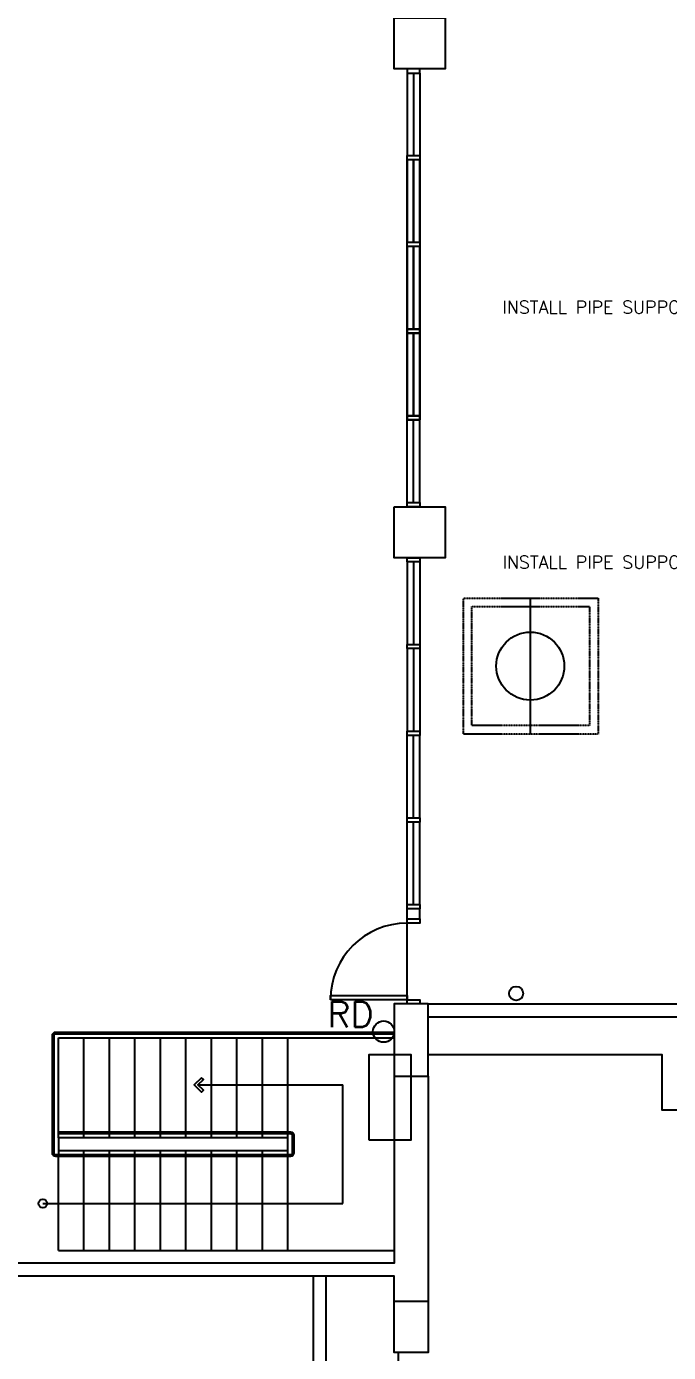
# Model space of a CAD drawing. Header units: inches. Extents: x 72602 to 350810, y -122122 to 43597.
# Drawn here: x 138832 to 146381, y -89971 to -74372 of the extents above; entities that cross this region are included whole.
import ezdxf

# ---------------------------------------------------------------- set-up
doc = ezdxf.new("R2010")
doc.units = ezdxf.units.IN
doc.header["$MEASUREMENT"] = 0
doc.linetypes.add('HIDDEN', pattern=[0.375, 0.25, -0.125])
doc.layers.add('M-X-BKGD', color=8, linetype='Continuous')
doc.styles.add('SIMS', font='simplex.shx')

msp = doc.modelspace()

# ---------------------------------------------------------------- linework, layer by layer
at = {"layer": 'M-X-BKGD', "ltscale": 0.2}
for p, q in [((143156, -74871), (143156, -74271)), ((143156, -74871), (143156, -74271)), ((143756, -74271), (143756, -74871)), ((143756, -74271), (143756, -74871)), ((143756, -74871), (143156, -74871)), ((143756, -74871), (143156, -74871)), ((143456, -74871), (143306, -74871)), ((143306, -74871), (143306, -74921)), ((143456, -74871), (143306, -74871)), ((143306, -74871), (143306, -74921)), ((143456, -74921), (143456, -74871)), ((143456, -74921), (143456, -74871)), ((143306, -74921), (143456, -74921)), ((143306, -74921), (143306, -75891)), ((143306, -74921), (143456, -74921)), ((143306, -74921), (143306, -75891)), ((143381, -74921), (143381, -75891)), ((143381, -74921), (143381, -75891)), ((143456, -74921), (143456, -75891)), ((143456, -74921), (143456, -75891)), ((143306, -75891), (143456, -75891)), ((143306, -75941), (143306, -75891)), ((143306, -75891), (143456, -75891)), ((143306, -75941), (143306, -75891)), ((143456, -75941), (143306, -75941)), ((143306, -75941), (143306, -76911)), ((143456, -75941), (143306, -75941)), ((143306, -75941), (143306, -76911)), ((143381, -75941), (143381, -76911)), ((143381, -75941), (143381, -76911)), ((143456, -75891), (143456, -75941)), ((143456, -75891), (143456, -75941)), ((143456, -75941), (143456, -76911)), ((143456, -75941), (143456, -76911)), ((143306, -76911), (143456, -76911)), ((143306, -76961), (143306, -76911)), ((143306, -76911), (143456, -76911)), ((143306, -76961), (143306, -76911)), ((143456, -76961), (143306, -76961)), ((143306, -76961), (143306, -77931)), ((143456, -76961), (143306, -76961)), ((143306, -76961), (143306, -77931)), ((143381, -76961), (143381, -77931)), ((143381, -76961), (143381, -77931)), ((143456, -76911), (143456, -76961)), ((143456, -76911), (143456, -76961)), ((143456, -76961), (143456, -77931)), ((143456, -76961), (143456, -77931)), ((143306, -77931), (143456, -77931)), ((143306, -77981), (143306, -77931)), ((143306, -77931), (143456, -77931)), ((143306, -77981), (143306, -77931)), ((143456, -77981), (143306, -77981)), ((143306, -77981), (143306, -78951)), ((143456, -77981), (143306, -77981)), ((143306, -77981), (143306, -78951)), ((143381, -77981), (143381, -78951)), ((143381, -77981), (143381, -78951)), ((143456, -77931), (143456, -77981)), ((143456, -77931), (143456, -77981)), ((143456, -77981), (143456, -78951)), ((143456, -77981), (143456, -78951)), ((143306, -78951), (143456, -78951)), ((143306, -79001), (143306, -78951)), ((143306, -78951), (143456, -78951)), ((143306, -79001), (143306, -78951)), ((143456, -79001), (143306, -79001)), ((143306, -79971), (143306, -79001)), ((143456, -79001), (143306, -79001)), ((143306, -79971), (143306, -79001)), ((143381, -79971), (143381, -79001)), ((143381, -79971), (143381, -79001)), ((143456, -78951), (143456, -79001)), ((143456, -78951), (143456, -79001)), ((143456, -79971), (143456, -79001)), ((143456, -79971), (143456, -79001)), ((143306, -79971), (143456, -79971)), ((143306, -80021), (143306, -79971)), ((143306, -79971), (143456, -79971)), ((143306, -80021), (143306, -79971)), ((143456, -79971), (143456, -80021)), ((143456, -79971), (143456, -80021)), ((143156, -80021), (143756, -80021)), ((143156, -80621), (143156, -80021)), ((143156, -80021), (143756, -80021)), ((143156, -80621), (143156, -80021)), ((143456, -80021), (143306, -80021)), ((143456, -80021), (143306, -80021)), ((143756, -80021), (143756, -80621)), ((143756, -80021), (143756, -80621)), ((143756, -80621), (143156, -80621)), ((143756, -80621), (143156, -80621)), ((143306, -80621), (143456, -80621)), ((143306, -80671), (143306, -80621)), ((143306, -80621), (143456, -80621)), ((143306, -80671), (143306, -80621)), ((143456, -80621), (143456, -80671)), ((143456, -80621), (143456, -80671)), ((143456, -80671), (143306, -80671)), ((143306, -80671), (143306, -81641)), ((143456, -80671), (143306, -80671)), ((143306, -80671), (143306, -81641)), ((143381, -80671), (143381, -81641)), ((143381, -80671), (143381, -81641)), ((143456, -80671), (143456, -81641)), ((143456, -80671), (143456, -81641)), ((143306, -81641), (143456, -81641)), ((143306, -81691), (143306, -81641)), ((143306, -81641), (143456, -81641)), ((143306, -81691), (143306, -81641)), ((143456, -81691), (143306, -81691)), ((143306, -81691), (143306, -82661)), ((143456, -81691), (143306, -81691)), ((143306, -81691), (143306, -82661)), ((143381, -81691), (143381, -82661)), ((143381, -81691), (143381, -82661)), ((143456, -81641), (143456, -81691)), ((143456, -81641), (143456, -81691)), ((143456, -81691), (143456, -82661)), ((143456, -81691), (143456, -82661)), ((143306, -82661), (143456, -82661)), ((143306, -82711), (143306, -82661)), ((143306, -82661), (143456, -82661)), ((143306, -82711), (143306, -82661)), ((143456, -82661), (143456, -82711)), ((143456, -82661), (143456, -82711)), ((143456, -82711), (143306, -82711)), ((143306, -83681), (143306, -82711)), ((143456, -82711), (143306, -82711)), ((143306, -83681), (143306, -82711)), ((143381, -83681), (143381, -82711)), ((143381, -83681), (143381, -82711)), ((143456, -83681), (143456, -82711)), ((143456, -83681), (143456, -82711)), ((143306, -83681), (143456, -83681)), ((143306, -83731), (143306, -83681)), ((143306, -83681), (143456, -83681)), ((143306, -83731), (143306, -83681)), ((143456, -83731), (143306, -83731)), ((143306, -84701), (143306, -83731)), ((143456, -83731), (143306, -83731)), ((143306, -84701), (143306, -83731)), ((143381, -84701), (143381, -83731)), ((143381, -84701), (143381, -83731)), ((143456, -83681), (143456, -83731)), ((143456, -83681), (143456, -83731)), ((143456, -84701), (143456, -83731)), ((143456, -84701), (143456, -83731)), ((143306, -84701), (143456, -84701)), ((143306, -84751), (143306, -84701)), ((143306, -84701), (143456, -84701)), ((143306, -84751), (143306, -84701)), ((143456, -84751), (143306, -84751)), ((143306, -84871), (143306, -84751)), ((143456, -84751), (143306, -84751)), ((143306, -84871), (143306, -84751)), ((143456, -84701), (143456, -84751)), ((143456, -84701), (143456, -84751)), ((143456, -84871), (143456, -84751)), ((143456, -84871), (143456, -84751)), ((143306, -84871), (143456, -84871)), ((143306, -84921), (143306, -84871)), ((143306, -84871), (143456, -84871)), ((143306, -84921), (143306, -84871)), ((143306, -85821), (143306, -84921)), ((143456, -84921), (143306, -84921)), ((143306, -85821), (143306, -84921)), ((143456, -84921), (143306, -84921)), ((143456, -84871), (143456, -84921)), ((143456, -84871), (143456, -84921)), ((142406, -85821), (142406, -85771)), ((142406, -85771), (143306, -85771)), ((142406, -85821), (142406, -85771)), ((142406, -85771), (143306, -85771)), ((143306, -85771), (143306, -85821)), ((143306, -85771), (143306, -85821)), ((143306, -85821), (142406, -85821)), ((143306, -85821), (142406, -85821)), ((143556, -85871), (143156, -85871)), ((143156, -85871), (143156, -86721)), ((143556, -85871), (143156, -85871)), ((143156, -85871), (143156, -86721)), ((143306, -85821), (143456, -85821)), ((143306, -85871), (143306, -85821)), ((143306, -85821), (143456, -85821)), ((143306, -85871), (143306, -85821)), ((143456, -85871), (143306, -85871)), ((143456, -85871), (143306, -85871)), ((143456, -85821), (143456, -85871)), ((143456, -85821), (143456, -85871)), ((143556, -86721), (143556, -85871)), ((143556, -85871), (146606, -85871)), ((143556, -86721), (143556, -85871)), ((143556, -85871), (146606, -85871)), ((143556, -86021), (146606, -86021)), ((143556, -86021), (146606, -86021)), ((146306, -86471), (143556, -86471)), ((146306, -86471), (143556, -86471)), ((146306, -87121), (146306, -86471)), ((146306, -87121), (146306, -86471)), ((143156, -86721), (143556, -86721)), ((143156, -86721), (143556, -86721)), ((149006, -87121), (146306, -87121)), ((149006, -87121), (146306, -87121))]:
    msp.add_line(p, q, dxfattribs=at)
at = {"layer": 'M-X-BKGD'}
for p, q in [((143306, -74921), (143306, -75891)), ((143306, -74921), (143306, -75891)), ((143381, -74921), (143381, -75891)), ((143381, -74921), (143381, -75891)), ((143456, -74921), (143456, -75891)), ((143456, -74921), (143456, -75891)), ((143306, -76911), (143306, -75941)), ((143306, -75941), (143306, -76911)), ((143306, -76911), (143306, -75941)), ((143306, -75941), (143306, -76911)), ((143381, -76911), (143381, -75941)), ((143381, -75941), (143381, -76911)), ((143381, -76911), (143381, -75941)), ((143381, -75941), (143381, -76911)), ((143456, -76911), (143456, -75941)), ((143456, -75941), (143456, -76911)), ((143456, -76911), (143456, -75941)), ((143456, -75941), (143456, -76911)), ((143306, -77931), (143306, -76961)), ((143306, -76961), (143306, -77931)), ((143306, -77931), (143306, -76961)), ((143306, -76961), (143306, -77931)), ((143381, -77931), (143381, -76961)), ((143381, -76961), (143381, -77931)), ((143381, -77931), (143381, -76961)), ((143381, -76961), (143381, -77931)), ((143456, -77931), (143456, -76961)), ((143456, -76961), (143456, -77931)), ((143456, -77931), (143456, -76961)), ((143456, -76961), (143456, -77931)), ((143306, -78951), (143306, -77981)), ((143306, -77981), (143306, -78951)), ((143306, -78951), (143306, -77981)), ((143306, -77981), (143306, -78951)), ((143381, -78951), (143381, -77981)), ((143381, -77981), (143381, -78951)), ((143381, -78951), (143381, -77981)), ((143381, -77981), (143381, -78951)), ((143456, -78951), (143456, -77981)), ((143456, -77981), (143456, -78951)), ((143456, -78951), (143456, -77981)), ((143456, -77981), (143456, -78951)), ((143306, -79971), (143306, -79001)), ((143306, -79971), (143306, -79001)), ((143306, -79971), (143306, -79001)), ((143306, -79971), (143306, -79001)), ((143381, -79971), (143381, -79001)), ((143381, -79971), (143381, -79001)), ((143381, -79971), (143381, -79001)), ((143381, -79971), (143381, -79001)), ((143456, -79971), (143456, -79001)), ((143456, -79971), (143456, -79001)), ((143456, -79971), (143456, -79001)), ((143456, -79971), (143456, -79001)), ((143306, -80671), (143306, -81641)), ((143306, -80671), (143306, -81641)), ((143381, -80671), (143381, -81641)), ((143381, -80671), (143381, -81641)), ((143456, -80671), (143456, -81641)), ((143456, -80671), (143456, -81641)), ((143306, -81691), (143306, -82661)), ((143306, -81691), (143306, -82661)), ((143381, -81691), (143381, -82661)), ((143381, -81691), (143381, -82661)), ((143456, -81691), (143456, -82661)), ((143456, -81691), (143456, -82661)), ((143306, -83681), (143306, -82711)), ((143306, -83681), (143306, -82711)), ((143381, -83681), (143381, -82711)), ((143381, -83681), (143381, -82711)), ((143456, -83681), (143456, -82711)), ((143456, -83681), (143456, -82711)), ((143306, -84701), (143306, -83731)), ((143306, -84701), (143306, -83731)), ((143381, -84701), (143381, -83731)), ((143381, -84701), (143381, -83731)), ((143456, -84701), (143456, -83731)), ((143456, -84701), (143456, -83731)), ((143306, -84871), (143306, -84751)), ((143306, -84871), (143306, -84751)), ((143456, -84871), (143456, -84751)), ((143456, -84871), (143456, -84751)), ((143306, -85821), (143306, -84921)), ((143306, -85821), (143306, -84921)), ((143556, -85871), (146606, -85871)), ((143556, -85871), (146606, -85871)), ((143556, -86021), (146606, -86021)), ((143556, -86021), (146606, -86021)), ((139206, -87446), (139206, -86271)), ((139206, -86271), (143156, -86271)), ((139206, -87446), (139206, -86271)), ((139206, -86271), (143156, -86271)), ((139506, -87376), (139506, -86271)), ((139506, -87376), (139506, -86271)), ((139806, -87376), (139806, -86271)), ((139806, -87376), (139806, -86271)), ((140106, -87376), (140106, -86271)), ((140106, -87376), (140106, -86271)), ((140406, -87376), (140406, -86271)), ((140406, -87376), (140406, -86271)), ((140706, -87376), (140706, -86271)), ((140706, -87376), (140706, -86271)), ((141006, -87376), (141006, -86271)), ((141006, -87376), (141006, -86271)), ((141306, -87376), (141306, -86271)), ((141306, -87376), (141306, -86271)), ((141606, -87376), (141606, -86271)), ((141606, -87376), (141606, -86271)), ((141906, -87376), (141906, -86271)), ((141906, -87376), (141906, -86271)), ((140848, -86823), (142550, -86823)), ((140848, -86823), (142550, -86823)), ((142550, -88218), (142550, -86823)), ((142550, -88218), (142550, -86823)), ((139506, -87446), (139506, -87396)), ((139506, -87446), (139506, -87396)), ((139806, -87446), (139806, -87396)), ((139806, -87446), (139806, -87396)), ((140106, -87446), (140106, -87396)), ((140106, -87446), (140106, -87396)), ((140406, -87446), (140406, -87396)), ((140406, -87446), (140406, -87396)), ((140706, -87446), (140706, -87396)), ((140706, -87446), (140706, -87396)), ((141006, -87446), (141006, -87396)), ((141006, -87446), (141006, -87396)), ((141306, -87446), (141306, -87396)), ((141306, -87446), (141306, -87396)), ((141606, -87446), (141606, -87396)), ((141606, -87446), (141606, -87396)), ((141906, -87446), (141906, -87396)), ((141906, -87446), (141906, -87396)), ((139206, -87596), (139206, -87646)), ((139206, -87596), (139206, -87646)), ((139506, -87646), (139506, -87596)), ((139506, -87646), (139506, -87596)), ((139806, -87646), (139806, -87596)), ((139806, -87646), (139806, -87596)), ((140106, -87646), (140106, -87596)), ((140106, -87646), (140106, -87596)), ((140406, -87646), (140406, -87596)), ((140406, -87646), (140406, -87596)), ((140706, -87646), (140706, -87596)), ((140706, -87646), (140706, -87596)), ((141006, -87646), (141006, -87596)), ((141006, -87646), (141006, -87596)), ((141306, -87646), (141306, -87596)), ((141306, -87646), (141306, -87596)), ((141606, -87646), (141606, -87596)), ((141606, -87646), (141606, -87596)), ((141906, -87646), (141906, -87596)), ((141906, -87646), (141906, -87596)), ((139206, -88771), (139206, -87666)), ((139206, -88771), (139206, -87666)), ((139506, -88771), (139506, -87666)), ((139506, -88771), (139506, -87666)), ((139806, -88771), (139806, -87666)), ((139806, -88771), (139806, -87666)), ((140106, -88771), (140106, -87666)), ((140106, -88771), (140106, -87666)), ((140406, -88771), (140406, -87666)), ((140406, -88771), (140406, -87666)), ((140706, -88771), (140706, -87666)), ((140706, -88771), (140706, -87666)), ((141006, -88771), (141006, -87666)), ((141006, -88771), (141006, -87666)), ((141306, -88771), (141306, -87666)), ((141306, -88771), (141306, -87666)), ((141606, -88771), (141606, -87666)), ((141606, -88771), (141606, -87666)), ((141906, -88771), (141906, -87666)), ((141906, -88771), (141906, -87666)), ((139023, -88218), (142550, -88218)), ((139023, -88218), (142550, -88218)), ((139206, -88771), (143156, -88771)), ((139206, -88771), (143156, -88771))]:
    msp.add_line(p, q, dxfattribs=at)
at = {"layer": 'M-X-BKGD', "linetype": 'HIDDEN', "ltscale": 0.4}
for p, q in [((143969, -81096), (145554, -81096)), ((143969, -82696), (143969, -81096)), ((143969, -81096), (145554, -81096)), ((143969, -82696), (143969, -81096)), ((145554, -81096), (145554, -82696)), ((145554, -81096), (145554, -82696)), ((144069, -81196), (145452, -81196)), ((144069, -82596), (144069, -81196)), ((144069, -81196), (145452, -81196)), ((144069, -82596), (144069, -81196)), ((145452, -81196), (145452, -82596)), ((145452, -81196), (145452, -82596)), ((145452, -82596), (144069, -82596)), ((145452, -82596), (144069, -82596)), ((145554, -82696), (143969, -82696)), ((145554, -82696), (143969, -82696))]:
    msp.add_line(p, q, dxfattribs=at)
at = {"layer": 'M-X-BKGD', "ltscale": 0.003}
msp.add_line((144756, -81096), (144756, -82696), dxfattribs=at)
msp.add_line((144756, -81096), (144756, -82696), dxfattribs=at)
at = {"layer": 'M-X-BKGD'}
for points in [[(143156, -86721), (143156, -88921), (137906, -88921), (137906, -86321), (125956, -86321), (125956, -62821), (143156, -62821)], [(143156, -86721), (143156, -88921), (137906, -88921), (137906, -86321), (125956, -86321), (125956, -62821), (143156, -62821)], [(149006, -86721), (149006, -87121), (146306, -87121), (146306, -86471), (143556, -86471)], [(149006, -86721), (149006, -87121), (146306, -87121), (146306, -86471), (143556, -86471)], [(143556, -86721), (143556, -89371), (143156, -89371), (143156, -89071), (137906, -89071)], [(143556, -86721), (143556, -89371), (143156, -89371), (143156, -89071), (137906, -89071)], [(111386, -106671), (139472, -106671), (142356, -103786), (142356, -89071)], [(111386, -106521), (139409, -106521), (142206, -103724), (142206, -89071)], [(111386, -106671), (139472, -106671), (142356, -103786), (142356, -89071)], [(111386, -106521), (139409, -106521), (142206, -103724), (142206, -89071)], [(143556, -89371), (143556, -89971), (143156, -89971), (143156, -89371)], [(143556, -89371), (143556, -89971), (143156, -89971), (143156, -89371)]]:
    msp.add_lwpolyline(points, dxfattribs=at)
for points in [[(143156, -74271), (143756, -74271), (143756, -74871), (143156, -74871)], [(143156, -74271), (143756, -74271), (143756, -74871), (143156, -74871)], [(143306, -74921), (143456, -74921), (143456, -74871), (143306, -74871)], [(143306, -74921), (143456, -74921), (143456, -74871), (143306, -74871)], [(143306, -75891), (143456, -75891), (143456, -75941), (143306, -75941)], [(143306, -75891), (143456, -75891), (143456, -75941), (143306, -75941)], [(143306, -76911), (143456, -76911), (143456, -76961), (143306, -76961)], [(143306, -76911), (143456, -76911), (143456, -76961), (143306, -76961)], [(143306, -77981), (143456, -77981), (143456, -77931), (143306, -77931)], [(143306, -77931), (143456, -77931), (143456, -77981), (143306, -77981)], [(143306, -77981), (143456, -77981), (143456, -77931), (143306, -77931)], [(143306, -77931), (143456, -77931), (143456, -77981), (143306, -77981)], [(143306, -79001), (143456, -79001), (143456, -78951), (143306, -78951)], [(143306, -78951), (143456, -78951), (143456, -79001), (143306, -79001)], [(143306, -79001), (143456, -79001), (143456, -78951), (143306, -78951)], [(143306, -78951), (143456, -78951), (143456, -79001), (143306, -79001)], [(143306, -79971), (143456, -79971), (143456, -80021), (143306, -80021)], [(143306, -79971), (143456, -79971), (143456, -80021), (143306, -80021)], [(143156, -80021), (143756, -80021), (143756, -80621), (143156, -80621)], [(143156, -80021), (143756, -80021), (143756, -80621), (143156, -80621)], [(143306, -80621), (143456, -80621), (143456, -80671), (143306, -80671)], [(143306, -80621), (143456, -80621), (143456, -80671), (143306, -80671)], [(143306, -81641), (143456, -81641), (143456, -81691), (143306, -81691)], [(143306, -81641), (143456, -81641), (143456, -81691), (143306, -81691)], [(143306, -82661), (143456, -82661), (143456, -82711), (143306, -82711)], [(143306, -82661), (143456, -82661), (143456, -82711), (143306, -82711)], [(143306, -83681), (143456, -83681), (143456, -83731), (143306, -83731)], [(143306, -83681), (143456, -83681), (143456, -83731), (143306, -83731)], [(143306, -84701), (143456, -84701), (143456, -84751), (143306, -84751)], [(143306, -84701), (143456, -84701), (143456, -84751), (143306, -84751)], [(143306, -84871), (143456, -84871), (143456, -84921), (143306, -84921)], [(143306, -84871), (143456, -84871), (143456, -84921), (143306, -84921)], [(142406, -85821), (142406, -85771), (143306, -85771), (143306, -85821)], [(142406, -85821), (142406, -85771), (143306, -85771), (143306, -85821)], [(143156, -86721), (143556, -86721), (143556, -85871), (143156, -85871)], [(143156, -86721), (143556, -86721), (143556, -85871), (143156, -85871)], [(143306, -85821), (143456, -85821), (143456, -85871), (143306, -85871)], [(143306, -85821), (143456, -85821), (143456, -85871), (143306, -85871)], [(142856, -87471), (143356, -87471), (143356, -86471), (142856, -86471)], [(142856, -87471), (143356, -87471), (143356, -86471), (142856, -86471)], [(140890, -86739), (140805, -86823), (140890, -86907), (140911, -86886), (140848, -86823), (140911, -86760)], [(140890, -86739), (140805, -86823), (140890, -86907), (140911, -86886), (140848, -86823), (140911, -86760)], [(139206, -87596), (141906, -87596), (141906, -87446), (139206, -87446)], [(139206, -87596), (141906, -87596), (141906, -87446), (139206, -87446)]]:
    msp.add_lwpolyline(points, close=True, dxfattribs=at)
for points in [[(139206, -87376), (141936, -87376, -0.414214), (141976, -87416), (141976, -87626, -0.414214), (141936, -87666), (139176, -87666, -0.414214), (139136, -87626), (139136, -86241, -0.414214), (139176, -86201), (143156, -86201)], [(139206, -87376), (141936, -87376, -0.414214), (141976, -87416), (141976, -87626, -0.414214), (141936, -87666), (139176, -87666, -0.414214), (139136, -87626), (139136, -86241, -0.414214), (139176, -86201), (143156, -86201)], [(139206, -87396), (141936, -87396, -0.414214), (141956, -87416), (141956, -87626, -0.414214), (141936, -87646), (139176, -87646, -0.414214), (139156, -87626), (139156, -86241, -0.414214), (139176, -86221), (143156, -86221)], [(139206, -87396), (141936, -87396, -0.414214), (141956, -87416), (141956, -87626, -0.414214), (141936, -87646), (139176, -87646, -0.414214), (139156, -87626), (139156, -86241, -0.414214), (139176, -86221), (143156, -86221)], [(143456, -111321, 0.414214), (145306, -109471), (145306, -107471, 0.219217), (144308, -105305, -0.219217), (143206, -102911), (143206, -89971)], [(143456, -111321, 0.414214), (145306, -109471), (145306, -107471, 0.219217), (144308, -105305, -0.219217), (143206, -102911), (143206, -89971)]]:
    msp.add_lwpolyline(points, format="xyb", dxfattribs=at)
for centre, radius in [((144756, -81896), 400), ((144756, -81896), 400), ((143031, -86196), 125), ((143031, -86196), 125), ((139023, -88218), 50.7), ((139023, -88218), 50.7)]:
    msp.add_circle(centre, radius, dxfattribs=at)
at = {"layer": 'M-X-BKGD', "linetype": 'Continuous'}
msp.add_circle((144589, -85747), 83.4, dxfattribs=at)
msp.add_circle((144589, -85747), 83.4, dxfattribs=at)
at = {"layer": 'M-X-BKGD'}
msp.add_arc((143306, -85821), 900, 90, 180, dxfattribs=at)
msp.add_arc((143306, -85821), 900, 90, 180, dxfattribs=at)
at = {"layer": 'M-X-BKGD', "ltscale": 0.2}
msp.add_arc((143306, -85821), 900, 90, 180, dxfattribs=at)
msp.add_arc((143306, -85821), 900, 90, 180, dxfattribs=at)

# ---------------------------------------------------------------- texts
at = {"layer": 'M-X-BKGD', "style": 'SIMS'}
msp.add_text('RD', height=300, dxfattribs=at).set_placement((142370, -86142))
msp.add_text('RD', height=300, dxfattribs=at).set_placement((142370, -86142))
at = {"layer": 'M-X-BKGD', "color": 3, "char_height": 150, "attachment_point": 3, "style": 'SIMS'}
for insert in [(147379, -77599, -422), (147380, -80599, -422)]:
    msp.add_mtext('\\A1;INSTALL PIPE SUPPORT HERE', dxfattribs=dict(at, insert=insert))

doc.saveas('drawing.dxf')
